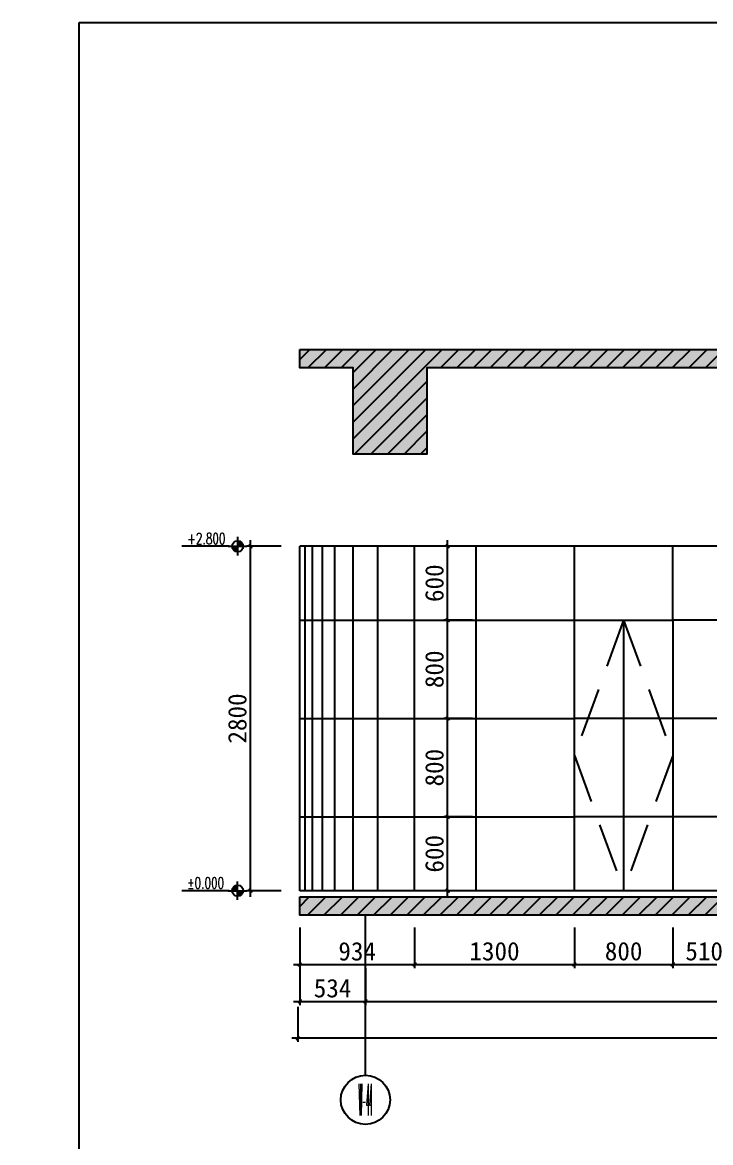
# Model space of a CAD drawing. Header units: millimetres. Extents: x 110215 to 630040, y -488650 to 141897.
# Drawn here: x 262481 to 268078, y 6243 to 15350 of the extents above; entities that cross this region are included whole.
import ezdxf
from ezdxf.enums import TextEntityAlignment as Align
from ezdxf.xclip import XClip

# ---------------------------------------------------------------- set-up
doc = ezdxf.new("R2010")
doc.units = ezdxf.units.MM
doc.header["$LTSCALE"] = 1000
doc.header["$XCLIPFRAME"] = 0
doc.linetypes.add('_DASH', pattern=[0.6, 0.4, -0.2])
doc.layers.get('Defpoints').update_dxf_attribs({"color": 2})
for name, color, linetype in [('0-118标注', 2, 'Continuous'), ('0-140c立面材料填充', 250, 'Continuous'), ('0-140d立面材料分隔', 146, 'Continuous'), ('0-140立面图剖切线', 4, 'Continuous')]:
    doc.layers.add(name, color=color, linetype=linetype)
doc.styles.add('_TCH_AXIS', font='COMPLEX', dxfattribs={"bigfont": 'GBCBIG'})
doc.styles.add('COMPLEX', font='COMPLEX')
doc.styles.add('DIM_FONT', font='SIMPLEX', dxfattribs={"width": 0.7, "bigfont": 'GBCBIG'})
doc.styles.add('黑体', font='simhei.ttf')
doc.dimstyles.new('50', dxfattribs={"dimscale": 50, "dimtxt": 3, "dimasz": 0.6, "dimexe": 0.6, "dimexo": 0.6, "dimtad": 1, "dimdec": 0, "dimdsep": 46, "dimtxsty": '黑体', "dimblk1": 'ARCHTICK', "dimblk2": 'ARCHTICK', "dimsah": 1, "dimcen": 0, "dimdle": 1, "dimclrd": 251, "dimclre": 251, "dimclrt": 2, "dimadec": 0, "dimazin": 0, "dimtfac": 1, "dimtdec": 0, "dimtix": 1, "dimtmove": 2, "dimatfit": 3, "dimldrblk": 'DOT', "dimfxl": 0, "dimtolj": 1, "dimtzin": 0, "dimarcsym": 0})

# ---------------------------------------------------------------- blocks, each defined once
blk = doc.blocks.new('_ArchTick')
at = {"color": 0, "linetype": 'ByBlock', "const_width": 0.4}
blk.add_lwpolyline([(-0.5, -0.5), (0.5, 0.5)], dxfattribs=at)
blk = doc.blocks.new('*D819')
at = {"color": 251, "lineweight": -2, "transparency": 16777216}
for p, q in [((328736.2, 7640.8), (328736.2, 7360.8)), ((337336.2, 7640.8), (337336.2, 7360.8)), ((337386.2, 7390.8), (328686.2, 7390.8))]:
    blk.add_line(p, q, dxfattribs=at)
at = {"layer": 'Defpoints', "color": 0, "transparency": 16777216}
for p in [(328736.2, 7690.8), (337336.2, 7690.8), (328736.2, 7390.8)]:
    blk.add_point(p, dxfattribs=at)
at = {"color": 251, "lineweight": -2, "transparency": 16777216, "xscale": 30, "yscale": 30, "zscale": 30, "rotation": 180}
blk.add_blockref('_ArchTick', (328736.2, 7390.8), dxfattribs=at)
at = {"color": 251, "lineweight": -2, "transparency": 16777216, "xscale": 30, "yscale": 30, "zscale": 30}
blk.add_blockref('_ArchTick', (337336.2, 7390.8), dxfattribs=at)
at = {"color": 2, "transparency": 16777216, "insert": (333036.2, 7497.9), "char_height": 150, "attachment_point": 5, "style": '黑体'}
blk.add_mtext('\\A1;8600', dxfattribs=at)
blk = doc.blocks.new('_DOT')
at = {"color": 0, "linetype": 'ByBlock'}
blk.add_line((-0.5, 0), (-1, 0), dxfattribs=at)
at = {"color": 0, "linetype": 'ByBlock', "const_width": 0.5}
blk.add_lwpolyline([(-0.25, 0, 1), (0.25, 0, 1)], format="xyb", close=True, dxfattribs=at)
blk = doc.blocks.new('*D828')
at = {"color": 251, "lineweight": -2, "transparency": 16777216}
for p, q in [((269244.4, 7340.8), (269244.4, 7060.8)), ((351969.4, 7340.8), (351969.4, 7060.8)), ((269194.4, 7090.8), (352019.4, 7090.8))]:
    blk.add_line(p, q, dxfattribs=at)
at = {"layer": 'Defpoints', "color": 0, "transparency": 16777216}
for p in [(269244.4, 7390.8), (351969.4, 7390.8), (351969.4, 7090.8)]:
    blk.add_point(p, dxfattribs=at)
at = {"color": 251, "lineweight": -2, "transparency": 16777216, "xscale": 30, "yscale": 30, "zscale": 30, "rotation": 180}
blk.add_blockref('_ArchTick', (269244.4, 7090.8), dxfattribs=at)
at = {"color": 251, "lineweight": -2, "transparency": 16777216, "xscale": 30, "yscale": 30, "zscale": 30}
blk.add_blockref('_ArchTick', (351969.4, 7090.8), dxfattribs=at)
at = {"color": 2, "transparency": 16777216, "insert": (310606.9, 7197.1), "char_height": 150, "attachment_point": 5, "style": '黑体'}
blk.add_mtext('\\A1;82725', dxfattribs=at)
blk = doc.blocks.new('*D830')
at = {"color": 251, "lineweight": -2, "transparency": 16777216}
for p, q in [((264736.8, 8481.2), (264736.8, 8151.2)), ((265670.9, 8481.2), (265670.9, 8151.2)), ((264686.8, 8181.2), (265720.9, 8181.2))]:
    blk.add_line(p, q, dxfattribs=at)
at = {"layer": 'Defpoints', "color": 0, "transparency": 16777216}
for p in [(264736.8, 8581.2), (265670.9, 8581.2), (265670.9, 8181.2)]:
    blk.add_point(p, dxfattribs=at)
at = {"color": 251, "lineweight": -2, "transparency": 16777216, "xscale": 30, "yscale": 30, "zscale": 30, "rotation": 180}
blk.add_blockref('_ArchTick', (264736.8, 8181.2), dxfattribs=at)
at = {"color": 251, "lineweight": -2, "transparency": 16777216, "xscale": 30, "yscale": 30, "zscale": 30}
blk.add_blockref('_ArchTick', (265670.9, 8181.2), dxfattribs=at)
at = {"color": 2, "transparency": 16777216, "insert": (265203.9, 8287.5), "char_height": 150, "attachment_point": 5, "style": '黑体'}
blk.add_mtext('\\A1;934', dxfattribs=at)
blk = doc.blocks.new('*D831')
at = {"color": 251, "lineweight": -2, "transparency": 16777216}
for p, q in [((265670.9, 8481.2), (265670.9, 8151.2)), ((266970.9, 8481.2), (266970.9, 8151.2)), ((265620.9, 8181.2), (267020.9, 8181.2))]:
    blk.add_line(p, q, dxfattribs=at)
at = {"layer": 'Defpoints', "color": 0, "transparency": 16777216}
for p in [(265670.9, 8581.2), (266970.9, 8581.2), (266970.9, 8181.2)]:
    blk.add_point(p, dxfattribs=at)
at = {"color": 251, "lineweight": -2, "transparency": 16777216, "xscale": 30, "yscale": 30, "zscale": 30, "rotation": 180}
blk.add_blockref('_ArchTick', (265670.9, 8181.2), dxfattribs=at)
at = {"color": 251, "lineweight": -2, "transparency": 16777216, "xscale": 30, "yscale": 30, "zscale": 30}
blk.add_blockref('_ArchTick', (266970.9, 8181.2), dxfattribs=at)
at = {"color": 2, "transparency": 16777216, "insert": (266320.9, 8288.3), "char_height": 150, "attachment_point": 5, "style": '黑体'}
blk.add_mtext('\\A1;1300', dxfattribs=at)
blk = doc.blocks.new('*D832')
at = {"color": 251, "lineweight": -2, "transparency": 16777216}
for p, q in [((266970.9, 8481.2), (266970.9, 8151.2)), ((267770.9, 8481.2), (267770.9, 8151.2)), ((266920.9, 8181.2), (267820.9, 8181.2))]:
    blk.add_line(p, q, dxfattribs=at)
at = {"layer": 'Defpoints', "color": 0, "transparency": 16777216}
for p in [(266970.9, 8581.2), (267770.9, 8581.2), (267770.9, 8181.2)]:
    blk.add_point(p, dxfattribs=at)
at = {"color": 251, "lineweight": -2, "transparency": 16777216, "xscale": 30, "yscale": 30, "zscale": 30, "rotation": 180}
blk.add_blockref('_ArchTick', (266970.9, 8181.2), dxfattribs=at)
at = {"color": 251, "lineweight": -2, "transparency": 16777216, "xscale": 30, "yscale": 30, "zscale": 30}
blk.add_blockref('_ArchTick', (267770.9, 8181.2), dxfattribs=at)
at = {"color": 2, "transparency": 16777216, "insert": (267370.9, 8288.3), "char_height": 150, "attachment_point": 5, "style": '黑体'}
blk.add_mtext('\\A1;800', dxfattribs=at)
blk = doc.blocks.new('*D833')
at = {"color": 251, "lineweight": -2, "transparency": 16777216}
for p, q in [((267770.9, 8481.2), (267770.9, 8151.2)), ((268280.9, 8481.2), (268280.9, 8151.2)), ((267720.9, 8181.2), (268330.9, 8181.2))]:
    blk.add_line(p, q, dxfattribs=at)
at = {"layer": 'Defpoints', "color": 0, "transparency": 16777216}
for p in [(267770.9, 8581.2), (268280.9, 8581.2), (268280.9, 8181.2)]:
    blk.add_point(p, dxfattribs=at)
at = {"color": 251, "lineweight": -2, "transparency": 16777216, "xscale": 30, "yscale": 30, "zscale": 30, "rotation": 180}
blk.add_blockref('_ArchTick', (267770.9, 8181.2), dxfattribs=at)
at = {"color": 251, "lineweight": -2, "transparency": 16777216, "xscale": 30, "yscale": 30, "zscale": 30}
blk.add_blockref('_ArchTick', (268280.9, 8181.2), dxfattribs=at)
at = {"color": 2, "transparency": 16777216, "insert": (268025.9, 8288.3), "char_height": 150, "attachment_point": 5, "style": '黑体'}
blk.add_mtext('\\A1;510', dxfattribs=at)
blk = doc.blocks.new('*D850')
at = {"color": 251, "lineweight": -2, "transparency": 16777216}
for p, q in [((264736.8, 8151.2), (264736.8, 7851.2)), ((265270.9, 8151.2), (265270.9, 7851.2)), ((264686.8, 7881.2), (265320.9, 7881.2))]:
    blk.add_line(p, q, dxfattribs=at)
at = {"layer": 'Defpoints', "color": 0, "transparency": 16777216}
for p in [(264736.8, 8181.2), (265270.9, 8181.2), (265270.9, 7881.2)]:
    blk.add_point(p, dxfattribs=at)
at = {"color": 251, "lineweight": -2, "transparency": 16777216, "xscale": 30, "yscale": 30, "zscale": 30, "rotation": 180}
blk.add_blockref('_ArchTick', (264736.8, 7881.2), dxfattribs=at)
at = {"color": 251, "lineweight": -2, "transparency": 16777216, "xscale": 30, "yscale": 30, "zscale": 30}
blk.add_blockref('_ArchTick', (265270.9, 7881.2), dxfattribs=at)
at = {"color": 2, "transparency": 16777216, "insert": (265003.9, 7987.5), "char_height": 150, "attachment_point": 5, "style": '黑体'}
blk.add_mtext('\\A1;534', dxfattribs=at)
blk = doc.blocks.new('*D851')
at = {"color": 251, "lineweight": -2, "transparency": 16777216}
for p, q in [((265270.9, 8151.2), (265270.9, 7851.2)), ((273670.9, 8151.2), (273670.9, 7851.2)), ((265220.9, 7881.2), (273720.9, 7881.2))]:
    blk.add_line(p, q, dxfattribs=at)
at = {"layer": 'Defpoints', "color": 0, "transparency": 16777216}
for p in [(265270.9, 8181.2), (273670.9, 8181.2), (273670.9, 7881.2)]:
    blk.add_point(p, dxfattribs=at)
at = {"color": 251, "lineweight": -2, "transparency": 16777216, "xscale": 30, "yscale": 30, "zscale": 30, "rotation": 180}
blk.add_blockref('_ArchTick', (265270.9, 7881.2), dxfattribs=at)
at = {"color": 251, "lineweight": -2, "transparency": 16777216, "xscale": 30, "yscale": 30, "zscale": 30}
blk.add_blockref('_ArchTick', (273670.9, 7881.2), dxfattribs=at)
at = {"color": 2, "transparency": 16777216, "insert": (269470.9, 7988.3), "char_height": 150, "attachment_point": 5, "style": '黑体'}
blk.add_mtext('\\A1;8400', dxfattribs=at)
blk = doc.blocks.new('*D855')
at = {"color": 251, "lineweight": -2, "transparency": 16777216}
for p, q in [((264721.8, 7836.2), (264721.8, 7551.2)), ((290300.9, 7851.2), (290300.9, 7551.2)), ((290350.9, 7581.2), (264671.8, 7581.2))]:
    blk.add_line(p, q, dxfattribs=at)
at = {"layer": 'Defpoints', "color": 0, "transparency": 16777216}
for p in [(264721.8, 7866.2), (290300.9, 7881.2), (264721.8, 7581.2)]:
    blk.add_point(p, dxfattribs=at)
at = {"color": 251, "lineweight": -2, "transparency": 16777216, "xscale": 30, "yscale": 30, "zscale": 30, "rotation": 180}
blk.add_blockref('_ArchTick', (264721.8, 7581.2), dxfattribs=at)
at = {"color": 251, "lineweight": -2, "transparency": 16777216, "xscale": 30, "yscale": 30, "zscale": 30}
blk.add_blockref('_ArchTick', (290300.9, 7581.2), dxfattribs=at)
at = {"color": 2, "transparency": 16777216, "insert": (277511.4, 7687.5), "char_height": 150, "attachment_point": 5, "style": '黑体'}
blk.add_mtext('\\A1;25579', dxfattribs=at)
blk = doc.blocks.new('_AXISO')
blk.add_circle((0, 0), 0.5)
at = {"style": 'COMPLEX', "width": 1.041667}
blk.add_attdef('A', text='', height=0.56, dxfattribs=at).set_placement((-0.25, -0.28), (0.25, -0.28), align=Align.FIT)
blk = doc.blocks.new('*D856')
at = {"color": 251, "lineweight": -2, "transparency": 16777216}
for p, q in [((264586.8, 11581.2), (264306.8, 11581.2)), ((264336.8, 8731.2), (264336.8, 11631.2)), ((264586.8, 8781.2), (264306.8, 8781.2))]:
    blk.add_line(p, q, dxfattribs=at)
at = {"layer": 'Defpoints', "color": 0, "transparency": 16777216}
for p in [(264336.8, 11581.2), (264736.8, 11581.2), (264736.8, 8781.2)]:
    blk.add_point(p, dxfattribs=at)
at = {"color": 251, "lineweight": -2, "transparency": 16777216, "xscale": 30, "yscale": 30, "zscale": 30}
for p, rotation in [((264336.8, 11581.2), 90), ((264336.8, 8781.2), 270)]:
    blk.add_blockref('_ArchTick', p, dxfattribs=dict(at, rotation=rotation))
at = {"color": 2, "transparency": 16777216, "insert": (264229.7, 10181.2), "char_height": 150, "attachment_point": 5, "rotation": 90, "style": '黑体'}
blk.add_mtext('\\A1;2800', dxfattribs=at)
blk = doc.blocks.new('*U702')
at = {"extrusion": (0, 0, -1)}
for points in [[(0, 0), (1.5, 0, 0.414214), (0, 1.5)], [(0, 0), (-1.5, 0, 0.414214), (0, -1.5)]]:
    blk.add_hatch(color=256, dxfattribs=at).paths.add_polyline_path(points)
for p, q in [((-2.25, 0), (-15.09, 0)), ((-2.52, 0), (2.52, 0)), ((0, -2.52), (0, 2.52))]:
    blk.add_line(p, q)
blk.add_circle((0, 0), 1.5)
at = {"style": 'DIM_FONT', "width": 0.7, "flags": 8}
blk.add_attdef('%%P0.000', (-13.68, -0.59), '', height=3, dxfattribs=at)
blk = doc.blocks.new('*U703')
at = {"extrusion": (0, 0, -1)}
for points in [[(0, 0), (1.5, 0, -0.414214), (0, -1.5)], [(0, 0), (-1.5, 0, -0.414214), (0, 1.5)]]:
    blk.add_hatch(color=256, dxfattribs=at).paths.add_polyline_path(points)
for p, q in [((-2.25, 0), (-15.09, 0)), ((-2.52, 0), (2.52, 0)), ((0, 2.52), (0, -2.52))]:
    blk.add_line(p, q)
blk.add_circle((0, 0), 1.5)
at = {"style": 'DIM_FONT', "width": 0.7, "flags": 8}
blk.add_attdef('%%P0.000', (-13.68, 0.59), '', height=3, dxfattribs=at)
blk = doc.blocks.new('*D857')
at = {"color": 251, "lineweight": -2, "transparency": 16777216}
for p, q in [((266140.9, 9381.2), (265909.8, 9381.2)), ((265939.8, 8731.2), (265939.8, 9431.2)), ((266140.9, 8781.2), (265909.8, 8781.2))]:
    blk.add_line(p, q, dxfattribs=at)
at = {"layer": 'Defpoints', "color": 0, "transparency": 16777216}
for p in [(265939.8, 9381.2), (266170.9, 9381.2), (266170.9, 8781.2)]:
    blk.add_point(p, dxfattribs=at)
at = {"color": 251, "lineweight": -2, "transparency": 16777216, "xscale": 30, "yscale": 30, "zscale": 30}
for p, rotation in [((265939.8, 9381.2), 90), ((265939.8, 8781.2), 270)]:
    blk.add_blockref('_ArchTick', p, dxfattribs=dict(at, rotation=rotation))
at = {"color": 2, "transparency": 16777216, "insert": (265832.7, 9081.2), "char_height": 150, "attachment_point": 5, "rotation": 90, "style": '黑体'}
blk.add_mtext('\\A1;600', dxfattribs=at)
blk = doc.blocks.new('*D858')
at = {"color": 251, "lineweight": -2, "transparency": 16777216}
for p, q in [((265939.8, 9331.2), (265939.8, 10231.2)), ((266140.9, 10181.2), (265909.8, 10181.2)), ((266140.9, 9381.2), (265909.8, 9381.2))]:
    blk.add_line(p, q, dxfattribs=at)
at = {"layer": 'Defpoints', "color": 0, "transparency": 16777216}
for p in [(265939.8, 10181.2), (266170.9, 10181.2), (266170.9, 9381.2)]:
    blk.add_point(p, dxfattribs=at)
at = {"color": 251, "lineweight": -2, "transparency": 16777216, "xscale": 30, "yscale": 30, "zscale": 30}
for p, rotation in [((265939.8, 10181.2), 90), ((265939.8, 9381.2), 270)]:
    blk.add_blockref('_ArchTick', p, dxfattribs=dict(at, rotation=rotation))
at = {"color": 2, "transparency": 16777216, "insert": (265832.7, 9781.2), "char_height": 150, "attachment_point": 5, "rotation": 90, "style": '黑体'}
blk.add_mtext('\\A1;800', dxfattribs=at)
blk = doc.blocks.new('*D859')
at = {"color": 251, "lineweight": -2, "transparency": 16777216}
for p, q in [((265939.8, 10131.2), (265939.8, 11031.2)), ((266140.9, 10981.2), (265909.8, 10981.2)), ((266140.9, 10181.2), (265909.8, 10181.2))]:
    blk.add_line(p, q, dxfattribs=at)
at = {"layer": 'Defpoints', "color": 0, "transparency": 16777216}
for p in [(265939.8, 10981.2), (266170.9, 10981.2), (266170.9, 10181.2)]:
    blk.add_point(p, dxfattribs=at)
at = {"color": 251, "lineweight": -2, "transparency": 16777216, "xscale": 30, "yscale": 30, "zscale": 30}
for p, rotation in [((265939.8, 10981.2), 90), ((265939.8, 10181.2), 270)]:
    blk.add_blockref('_ArchTick', p, dxfattribs=dict(at, rotation=rotation))
at = {"color": 2, "transparency": 16777216, "insert": (265832.7, 10581.2), "char_height": 150, "attachment_point": 5, "rotation": 90, "style": '黑体'}
blk.add_mtext('\\A1;800', dxfattribs=at)
blk = doc.blocks.new('*D860')
at = {"color": 251, "lineweight": -2, "transparency": 16777216}
for p, q in [((266140.9, 11581.2), (265909.8, 11581.2)), ((265939.8, 10931.2), (265939.8, 11631.2)), ((266140.9, 10981.2), (265909.8, 10981.2))]:
    blk.add_line(p, q, dxfattribs=at)
at = {"layer": 'Defpoints', "color": 0, "transparency": 16777216}
for p in [(265939.8, 11581.2), (266170.9, 11581.2), (266170.9, 10981.2)]:
    blk.add_point(p, dxfattribs=at)
at = {"color": 251, "lineweight": -2, "transparency": 16777216, "xscale": 30, "yscale": 30, "zscale": 30}
for p, rotation in [((265939.8, 11581.2), 90), ((265939.8, 10981.2), 270)]:
    blk.add_blockref('_ArchTick', p, dxfattribs=dict(at, rotation=rotation))
at = {"color": 2, "transparency": 16777216, "insert": (265832.7, 11281.2), "char_height": 150, "attachment_point": 5, "rotation": 90, "style": '黑体'}
blk.add_mtext('\\A1;600', dxfattribs=at)
blk = doc.blocks.new('dvdfsdfs')
h = blk.add_hatch()
h.set_pattern_fill('ANSI31', color=250, scale=30)
h.paths.add_polyline_path([(269244.4, 8240.8), (351969.4, 8240.8), (351969.4, 8090.8), (269244.4, 8090.8)])
h.paths.add_polyline_path([(351969.4, 12690.4), (351969.4, 11840.4), (351369.4, 11840.4), (351369.4, 12540.4), (348969.4, 12540.4), (348969.4, 11840.4), (348469.4, 11840.4), (348469.4, 12540.4), (345044.4, 12540.4), (345044.4, 11840.4), (344444.4, 11840.4), (344444.4, 12540.4), (342914.4, 12540.4), (342914.4, 11840.4), (342314.4, 11840.4), (342314.4, 12540.4), (339414.4, 12540.4), (339414.4, 11840.4), (338914.4, 11840.4), (338914.4, 12540.4), (337814.4, 12540.4), (337814.4, 11840.4), (337214.4, 11840.4), (337214.4, 12540.4), (334680, 12540.4), (334680, 11840.4), (334080, 11840.4), (334080, 12540.4), (331929.9, 12540.4), (331929.9, 11840.4), (331429.9, 11840.4), (331429.9, 12540.4), (329129.9, 12540.4), (329129.9, 11840.4), (328629.9, 11840.4), (328629.9, 12540.4), (326379.9, 12540.4), (326379.9, 11840.4), (325779.9, 11840.4), (325779.9, 12540.4), (323329.9, 12540.4), (323329.9, 11840.4), (322829.9, 11840.4), (322829.9, 12540.4), (320329.9, 12540.4), (320329.9, 11840.4), (319829.9, 11840.4), (319829.9, 12540.4), (317681.3, 12540.4), (317681.3, 11840.4), (317081.3, 11840.4), (317081.3, 12540.4), (315231.3, 12540.4), (315231.3, 11840.4), (314695.9, 11840.4), (314695.9, 12540.4), (313897.8, 12540.4), (313897.8, 11840.4), (313318.8, 11840.4), (313318.8, 12540.4), (311318, 12540.4), (311318, 11840.4), (310691.4, 11840.4), (310691.4, 12540.4), (308229.9, 12540.4), (308229.9, 11840.4), (307729.9, 11840.4), (307729.9, 12540.4), (305779.9, 12540.4), (305779.9, 11840.4), (305179.9, 11840.4), (305179.9, 12540.4), (303430.8, 12540.4), (303430.8, 11840.4), (302930.8, 11840.4), (302930.8, 12540.4), (301180.2, 12540.4), (301180.2, 11840.4), (300580.2, 11840.4), (300580.2, 12540.4), (298430.1, 12540.4), (298430.1, 11840.4), (297830.1, 11840.4), (297830.1, 12540.4), (295530.1, 12540.4), (295530.1, 11840.4), (294930.1, 11840.4), (294930.1, 12540.4), (292779.9, 12540.4), (292779.9, 11840.4), (292179.9, 11840.4), (292179.9, 12540.4), (289928.9, 12540.4), (289928.9, 11840.4), (289428.9, 11840.4), (289428.9, 12540.4), (287128.9, 12540.4), (287128.9, 11840.4), (286628.9, 11840.4), (286628.9, 12540.4), (284355.7, 12540.4), (284355.7, 11840.4), (283756.6, 11840.4), (283756.6, 12540.4), (281529.9, 12540.4), (281529.9, 11840.4), (281029.9, 11840.4), (281029.9, 12540.4), (278729.9, 12540.4), (278729.9, 11840.4), (278229.9, 11840.4), (278229.9, 12540.4), (269843.9, 12540.4), (269843.9, 11840.4), (269244.4, 11840.4), (269244.4, 12690.4)])
at = {"layer": '0-140c立面材料填充'}
h = blk.add_hatch(dxfattribs=at)
h.set_pattern_fill('AR-CONC', color=256)
h.paths.add_polyline_path([(351969.4, 12690.4), (351969.4, 11840.4), (351369.4, 11840.4), (351369.4, 12540.4), (348969.4, 12540.4), (348969.4, 11840.4), (348469.4, 11840.4), (348469.4, 12540.4), (345044.4, 12540.4), (345044.4, 11840.4), (344444.4, 11840.4), (344444.4, 12540.4), (342914.4, 12540.4), (342914.4, 11840.4), (342314.4, 11840.4), (342314.4, 12540.4), (339414.4, 12540.4), (339414.4, 11840.4), (338914.4, 11840.4), (338914.4, 12540.4), (337814.4, 12540.4), (337814.4, 11840.4), (337214.4, 11840.4), (337214.4, 12540.4), (334680, 12540.4), (334680, 11840.4), (334080, 11840.4), (334080, 12540.4), (331929.9, 12540.4), (331929.9, 11840.4), (331429.9, 11840.4), (331429.9, 12540.4), (329129.9, 12540.4), (329129.9, 11840.4), (328629.9, 11840.4), (328629.9, 12540.4), (326379.9, 12540.4), (326379.9, 11840.4), (325779.9, 11840.4), (325779.9, 12540.4), (323329.9, 12540.4), (323329.9, 11840.4), (322829.9, 11840.4), (322829.9, 12540.4), (320329.9, 12540.4), (320329.9, 11840.4), (319829.9, 11840.4), (319829.9, 12540.4), (317681.3, 12540.4), (317681.3, 11840.4), (317081.3, 11840.4), (317081.3, 12540.4), (315231.3, 12540.4), (315231.3, 11840.4), (314695.9, 11840.4), (314695.9, 12540.4), (313897.8, 12540.4), (313897.8, 11840.4), (313318.8, 11840.4), (313318.8, 12540.4), (311318, 12540.4), (311318, 11840.4), (310691.4, 11840.4), (310691.4, 12540.4), (308229.9, 12540.4), (308229.9, 11840.4), (307729.9, 11840.4), (307729.9, 12540.4), (305779.9, 12540.4), (305779.9, 11840.4), (305179.9, 11840.4), (305179.9, 12540.4), (303430.8, 12540.4), (303430.8, 11840.4), (302930.8, 11840.4), (302930.8, 12540.4), (301180.2, 12540.4), (301180.2, 11840.4), (300580.2, 11840.4), (300580.2, 12540.4), (298430.1, 12540.4), (298430.1, 11840.4), (297830.1, 11840.4), (297830.1, 12540.4), (295530.1, 12540.4), (295530.1, 11840.4), (294930.1, 11840.4), (294930.1, 12540.4), (292779.9, 12540.4), (292779.9, 11840.4), (292179.9, 11840.4), (292179.9, 12540.4), (289928.9, 12540.4), (289928.9, 11840.4), (289428.9, 11840.4), (289428.9, 12540.4), (287128.9, 12540.4), (287128.9, 11840.4), (286628.9, 11840.4), (286628.9, 12540.4), (284355.7, 12540.4), (284355.7, 11840.4), (283756.6, 11840.4), (283756.6, 12540.4), (281529.9, 12540.4), (281529.9, 11840.4), (281029.9, 11840.4), (281029.9, 12540.4), (278729.9, 12540.4), (278729.9, 11840.4), (278229.9, 11840.4), (278229.9, 12540.4), (269843.9, 12540.4), (269843.9, 11840.4), (269244.4, 11840.4), (269244.4, 12690.4)])
h = blk.add_hatch(dxfattribs=at)
h.set_pattern_fill('AR-CONC', color=256)
h.paths.add_polyline_path([(269244.4, 8240.8), (351969.4, 8240.8), (351969.4, 8090.8), (269244.4, 8090.8)])
for points in [[(351369.4, 12540.4), (348969.4, 12540.4), (348969.4, 11840.4), (348469.4, 11840.4), (348469.4, 12540.4), (345044.4, 12540.4), (345044.4, 11840.4), (344444.4, 11840.4), (344444.4, 12540.4), (342914.4, 12540.4), (342914.4, 11840.4), (342314.4, 11840.4), (342314.4, 12540.4), (339414.4, 12540.4), (339414.4, 11840.4), (338914.4, 11840.4), (338914.4, 12540.4), (337814.4, 12540.4), (337814.4, 11840.4), (337214.4, 11840.4), (337214.4, 12540.4), (334680, 12540.4), (334680, 11840.4), (334080, 11840.4), (334080, 12540.4), (331929.9, 12540.4), (331929.9, 11840.4), (331429.9, 11840.4), (331429.9, 12540.4), (329129.9, 12540.4), (329129.9, 11840.4), (328629.9, 11840.4), (328629.9, 12540.4), (326379.9, 12540.4), (326379.9, 11840.4), (325779.9, 11840.4)], [(269244.4, 12690.4), (351969.4, 12690.4)]]:
    blk.add_lwpolyline(points)
blk.add_lwpolyline([(269244.4, 8240.8), (351969.4, 8240.8), (351969.4, 8090.8), (269244.4, 8090.8)], close=True)
at = {"layer": '0-140立面图剖切线'}
for p, q in [((352069.4, 11090.8), (269244.4, 11090.8)), ((351969.4, 8290.8), (269244.4, 8290.8))]:
    blk.add_line(p, q, dxfattribs=at)
for base, p1, p2, picture, middle in [((328736.2, 7390.8), (337336.2, 7690.8), (328736.2, 7690.8), '*D819', (333036.2, 7497.9)), ((351969.4, 7090.8), (269244.4, 7390.8), (351969.4, 7390.8), '*D828', (310606.9, 7197.1))]:
    dim = blk.add_linear_dim(base=base, p1=p1, p2=p2, dimstyle='50', override={"dimfxl": 5, "dimarcsym": 1})
    dim.commit()
    dim.dimension.update_dxf_attribs({"geometry": picture, "text_midpoint": middle})
blk = doc.blocks.new('sdfsdfsfgf')
h = blk.add_hatch()
h.set_pattern_fill('ANSI31', color=250, scale=30)
h.set_pattern_definition([(45, (-34213, 10545.97), (-67.35192, 67.35192), [])])
h.paths.add_polyline_path([(264736.8, 13180.8), (290306.8, 13180.8), (290306.8, 12330.8), (289700.7, 12330.8), (289700.7, 13030.8), (287921, 13030.8), (287921, 12330.8), (287421, 12330.8), (287421, 13030.8), (285121, 13030.8), (285121, 12330.8), (284621, 12330.8), (284621, 13030.8), (282388.8, 13030.8), (282388.8, 12330.8), (281788.2, 12330.8), (281788.2, 13030.8), (281408.2, 13030.8), (281408.2, 12330.8), (281009.2, 12330.8), (281009.2, 13030.8), (279521, 13030.8), (279521, 12330.8), (279021, 12330.8), (279021, 13030.8), (276721, 13030.8), (276721, 12330.8), (276221, 12330.8), (276221, 13030.8), (273971.1, 13030.8), (273971.1, 12330.8), (273371.1, 12330.8), (273371.1, 13030.8), (270821.1, 13030.8), (270821.1, 12330.8), (270321.1, 12330.8), (270321.1, 13030.8), (268671.1, 13030.8), (268671.1, 12330.8), (268171.1, 12330.8), (268171.1, 13030.8), (265770.8, 13030.8), (265770.8, 12330.8), (265170.8, 12330.8), (265170.8, 13030.8), (264736.8, 13030.8)])
h.paths.add_polyline_path([(264736.8, 8731.2), (290300.9, 8731.2), (290300.9, 8581.2), (264736.8, 8581.2)])
at = {"layer": '0-140c立面材料填充'}
h = blk.add_hatch(dxfattribs=at)
h.set_pattern_fill('AR-CONC', color=256)
h.set_pattern_definition([(50, (-34213, 10545.97), (182.18467, -15.939086), [19.05, -209.55]), (355, (-34213, 10545.97), (-35.24342, 191.05685), [15.24, -167.64058]), (100.451445, (-34197.82, 10544.64), (146.94125, 175.11775), [16.19001, -178.09024]), (46.1842, (-34213, 10596.77), (271.07904, -42.04233), [28.575, -314.325]), (96.63556, (-34190.4, 10593.26), (237.40413, 247.42612), [24.28502, -267.1356]), (351.18415, (-34213, 10596.77), (237.40413, 247.42612), [22.85997, -251.45973]), (21, (-34187.6, 10584.07), (151.61439, -102.2652), [19.05, -209.55]), (326, (-34187.6, 10584.07), (61.80203, 184.18797), [15.24, -167.64]), (71.451445, (-34174.96, 10575.55), (213.41642, 81.92277), [16.19001, -178.08994]), (37.5, (-34213, 10545.97), (3.088603, 84.555039), [0, -165.608, 0, -170.18, 0, -168.275]), (7.5, (-34213, 10545.97), (66.819663, 100.180575), [0, -97.028, 0, -161.798, 0, -64.135]), (327.5, (-34269.64, 10545.97), (135.590595, -5.728744), [0, -63.5, 0, -198.12, 0, -262.89]), (317.5, (-34295.04, 10545.97), (148.12918, 25.42649), [0, -82.55, 0, -131.572, 0, -186.69])])
h.paths.add_polyline_path([(264736.8, 13180.8), (290306.8, 13180.8), (290306.8, 12330.8), (289700.7, 12330.8), (289700.7, 13030.8), (287921, 13030.8), (287921, 12330.8), (287421, 12330.8), (287421, 13030.8), (285121, 13030.8), (285121, 12330.8), (284621, 12330.8), (284621, 13030.8), (282388.8, 13030.8), (282388.8, 12330.8), (281788.2, 12330.8), (281788.2, 13030.8), (281408.2, 13030.8), (281408.2, 12330.8), (281009.2, 12330.8), (281009.2, 13030.8), (279521, 13030.8), (279521, 12330.8), (279021, 12330.8), (279021, 13030.8), (276721, 13030.8), (276721, 12330.8), (276221, 12330.8), (276221, 13030.8), (273971.1, 13030.8), (273971.1, 12330.8), (273371.1, 12330.8), (273371.1, 13030.8), (270821.1, 13030.8), (270821.1, 12330.8), (270321.1, 12330.8), (270321.1, 13030.8), (268671.1, 13030.8), (268671.1, 12330.8), (268171.1, 12330.8), (268171.1, 13030.8), (265770.8, 13030.8), (265770.8, 12330.8), (265170.8, 12330.8), (265170.8, 13030.8), (264736.8, 13030.8)])
h.paths.add_polyline_path([(264736.8, 8731.2), (290300.9, 8731.2), (290300.9, 8581.2), (264736.8, 8581.2)])
for points in [[(264736.8, 13180.8), (290306.8, 13180.8)], [(279021, 13030.8), (276721, 13030.8), (276721, 12330.8), (276221, 12330.8), (276221, 13030.8), (273971.1, 13030.8), (273971.1, 12330.8), (273371.1, 12330.8), (273371.1, 13030.8), (270821.1, 13030.8), (270821.1, 12330.8), (270321.1, 12330.8), (270321.1, 13030.8), (268671.1, 13030.8), (268671.1, 12330.8), (268171.1, 12330.8), (268171.1, 13030.8), (265770.8, 13030.8), (265770.8, 12330.8), (265170.8, 12330.8), (265170.8, 13030.8), (264736.8, 13030.8), (264736.8, 13180.8)]]:
    blk.add_lwpolyline(points)
blk.add_lwpolyline([(264736.8, 8731.2), (290300.9, 8731.2), (290300.9, 8581.2), (264736.8, 8581.2)], close=True)
at = {"layer": '0-118标注'}
blk.add_line((265270.9, 7281.2, 13.8), (265270.9, 8581.2), dxfattribs=at)
at = {"layer": '0-140c立面材料填充', "color": 251}
for p, q in [((264780.9, 8781.2), (264780.9, 11581.2)), ((264840.9, 8781.2), (264840.9, 11581.2)), ((264920.9, 8781.2), (264920.9, 11581.2)), ((265020.9, 8781.2), (265020.9, 11581.2)), ((265170.9, 8781.2), (265170.9, 11581.2)), ((265370.9, 8781.2), (265370.9, 11581.2)), ((266170.9, 8781.2), (266170.9, 11581.2)), ((266970.9, 10981.2), (266970.9, 11581.2)), ((267770.9, 10981.2), (267770.9, 11581.2)), ((264736.8, 10981.2), (266970.9, 10981.2)), ((267370.9, 10981.2), (267370.9, 8781.2)), ((268280.9, 10981.2), (267770.9, 10981.2)), ((264736.8, 10181.2), (266970.9, 10181.2)), ((268280.9, 10181.2), (266970.9, 10181.2)), ((264736.8, 9381.2), (266970.9, 9381.2)), ((268280.9, 9381.2), (266970.9, 9381.2))]:
    blk.add_line(p, q, dxfattribs=at)
at = {"layer": '0-140c立面材料填充', "color": 251, "linetype": '_DASH'}
for points in [[(267370.9, 10981.2), (266970.9, 9881.2), (267370.9, 8781.2)], [(267370.9, 10981.2), (267770.9, 9881.2), (267370.9, 8781.2)]]:
    blk.add_lwpolyline(points, dxfattribs=at)
at = {"layer": '0-140d立面材料分隔'}
blk.add_line((265670.9, 8781.2), (265670.9, 11581.2), dxfattribs=at)
blk.add_lwpolyline([(266970.9, 8781.2), (266970.9, 10981.2), (267770.9, 10981.2), (267770.9, 8781.2)], dxfattribs=at)
at = {"layer": '0-140立面图剖切线'}
for p, q in [((264736.8, 8781.2), (264736.8, 11581.2)), ((290300.9, 11581.2), (264736.8, 11581.2)), ((290300.9, 8781.2), (264736.8, 8781.2))]:
    blk.add_line(p, q, dxfattribs=at)
at = {"layer": '0-118标注'}
ref = blk.add_blockref('*U703', (264231.2, 11581.2), dxfattribs=dict(at, xscale=30, yscale=30, zscale=30))
ref.add_attrib('%%P0.000', '+2.800', (263820.7, 11599), dxfattribs={"layer": '0', "color": 7, "height": 90, "style": 'DIM_FONT', "width": 0.7, "flags": 8})
ref = blk.add_blockref('*U702', (264231.2, 8781.2), dxfattribs=dict(at, xscale=30, yscale=30, zscale=30))
ref.add_attrib('%%P0.000', '±0.000', (263820.7, 8799), dxfattribs={"layer": '0', "color": 7, "height": 90, "style": 'DIM_FONT', "width": 0.7, "flags": 8})
ref = blk.add_blockref('_AXISO', (265270.9, 7081.2, 13.8), dxfattribs=dict(at, xscale=400, yscale=400, zscale=400))
ref.add_attrib('A', 'W-44', dxfattribs={"layer": '0', "height": 257.36, "style": '_TCH_AXIS', "width": 0.103448}).set_placement((265215.7, 6952.6, 13.8), (265326, 6952.6, 13.8), align=Align.FIT)
for base, p1, p2, override, picture, middle in [((264336.8, 11581.2), (264736.8, 8781.2), (264736.8, 11581.2), {"dimfxl": 5, "dimarcsym": 1}, '*D856', (264229.7, 10181.2)), ((265939.8, 11581.2), (266170.9, 10981.2), (266170.9, 11581.2), {"dimfxl": 6, "dimarcsym": 1}, '*D860', (265832.7, 11281.2)), ((265939.8, 10981.2), (266170.9, 10181.2), (266170.9, 10981.2), {"dimfxl": 6, "dimarcsym": 1}, '*D859', (265832.7, 10581.2)), ((265939.8, 10181.2), (266170.9, 9381.2), (266170.9, 10181.2), {"dimfxl": 6, "dimarcsym": 1}, '*D858', (265832.7, 9781.2)), ((265939.8, 9381.2), (266170.9, 8781.2), (266170.9, 9381.2), {"dimfxl": 6, "dimarcsym": 1}, '*D857', (265832.7, 9081.2))]:
    dim = blk.add_linear_dim(base=base, p1=p1, p2=p2, angle=90, dimstyle='50', override=override)
    dim.commit()
    dim.dimension.update_dxf_attribs({"geometry": picture, "text_midpoint": middle})
at = {"color": 5}
for base, p1, p2, picture, middle in [((265670.9, 8181.2), (264736.8, 8581.2), (265670.9, 8581.2), '*D830', (265203.9, 8287.5)), ((266970.9, 8181.2), (265670.9, 8581.2), (266970.9, 8581.2), '*D831', (266320.9, 8288.3)), ((267770.9, 8181.2), (266970.9, 8581.2), (267770.9, 8581.2), '*D832', (267370.9, 8288.3)), ((268280.9, 8181.2), (267770.9, 8581.2), (268280.9, 8581.2), '*D833', (268025.9, 8288.3)), ((265270.9, 7881.2), (264736.8, 8181.2), (265270.9, 8181.2), '*D850', (265003.9, 7987.5)), ((273670.9, 7881.2), (265270.9, 8181.2), (273670.9, 8181.2), '*D851', (269470.9, 7988.3)), ((264721.8, 7581.2), (290300.9, 7881.2), (264721.8, 7866.2), '*D855', (277511.4, 7687.5))]:
    dim = blk.add_linear_dim(base=base, p1=p1, p2=p2, dimstyle='50', override={"dimfxl": 6, "dimarcsym": 1}, dxfattribs=at)
    dim.commit()
    dim.dimension.update_dxf_attribs({"geometry": picture, "text_midpoint": middle})

msp = doc.modelspace()

# ---------------------------------------------------------------- linework, layer by layer
msp.add_lwpolyline([(262942.3, 15350.1), (288487.7, 15350.1), (288487.7, -4761.1), (262942.3, -4761.1)], close=True)

# ---------------------------------------------------------------- block references
ref = msp.add_blockref('dvdfsdfs', (-63649.9, 0))
XClip(ref).set_block_clipping_path([(267363.5413405289, 6094.4817562175), (288943.9656140088, 15350.053184789)])
ref = msp.add_blockref('dvdfsdfs', (-72939.7, 0))
XClip(ref).set_block_clipping_path([(305891.1221467885, 6094.4817562175), (330306.6420019369, 15350.053184789)])
ref = msp.add_blockref('sdfsdfsfgf', (0, -490.4))
XClip(ref).set_block_clipping_path([(262942.2738786734, 6584.8788202881), (281255.0031540679, 15840.4502488596)])

doc.saveas('drawing.dxf')
